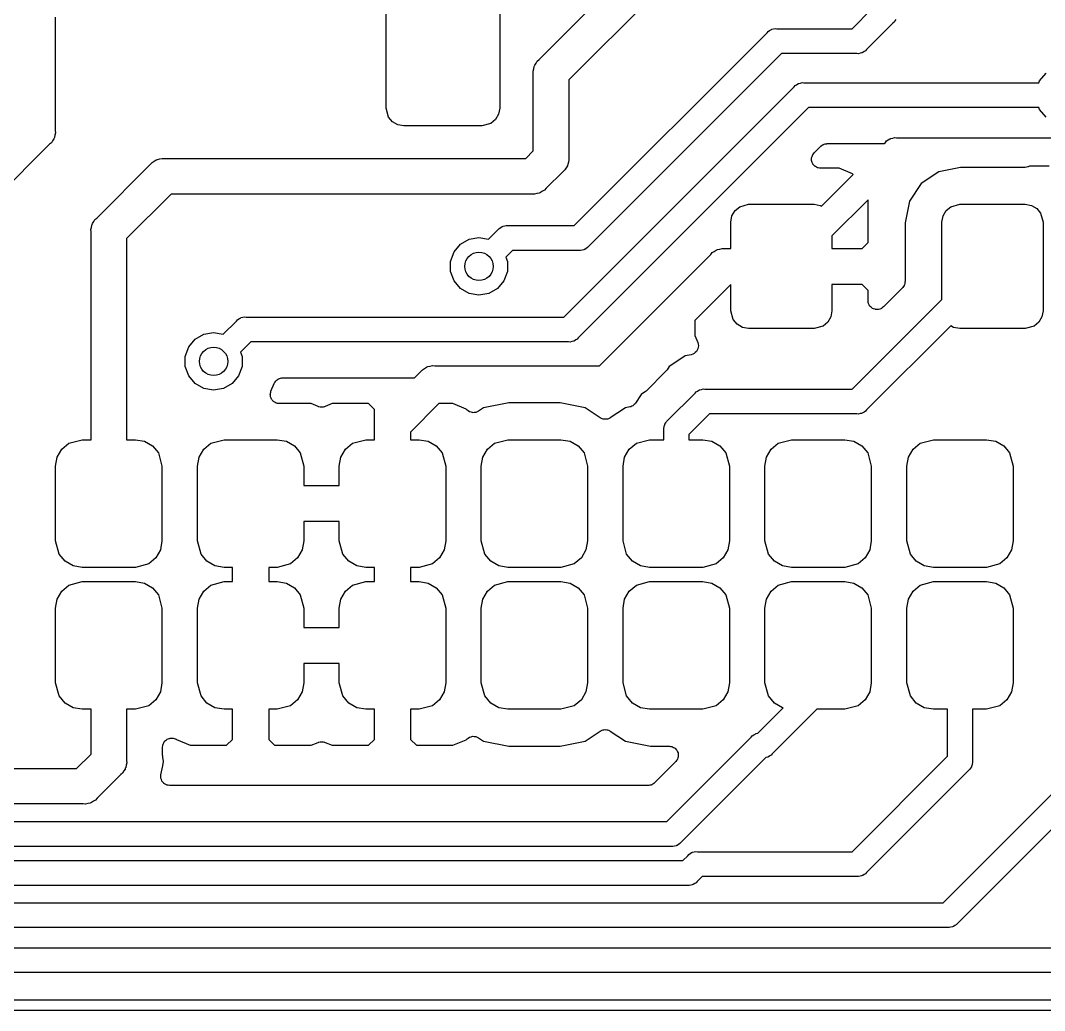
# Model space of a CAD drawing. Extents: x 51.7 to 143, y -96 to -37.9.
# Drawn here: x 79.01 to 93.44, y -95.96 to -82.01 of the extents above; entities that cross this region are included whole.
import ezdxf

# ---------------------------------------------------------------- set-up
doc = ezdxf.new("R2010")
doc.units = 0
doc.header["$MEASUREMENT"] = 0
doc.layers.add('BLACK', color=7, linetype='CONTINUOUS')

msp = doc.modelspace()

# ---------------------------------------------------------------- linework, layer by layer
at = {"layer": 'BLACK', "linetype": 'CONTINUOUS'}
for p, q in [((86.3179, -82.5555), (87.936, -80.9374)), ((85.763, -81.141), (85.763, -83.241)), ((88.2896, -81.291), (86.737, -82.8436)), ((84.163, -83.241), (84.163, -81.6385)), ((90.7325, -82.121), (91.011, -81.8425)), ((79.498, -81.9599), (79.498, -83.5551)), ((91.347, -81.9901), (91.3337, -82.0091)), ((89.5679, -82.1483), (89.5869, -82.135)), ((89.5869, -82.135), (89.5945, -82.1329)), ((89.5945, -82.1329), (89.6012, -82.129)), ((89.6012, -82.129), (89.6241, -82.125)), ((89.6241, -82.125), (89.6465, -82.119)), ((89.6465, -82.119), (89.6696, -82.121)), ((89.6696, -82.121), (90.7325, -82.121)), ((91.3043, -82.0441), (90.9342, -82.4143)), ((91.3221, -82.0292), (91.3043, -82.0441)), ((91.3337, -82.0091), (91.3221, -82.0292)), ((86.8145, -84.896), (89.5329, -82.1777)), ((89.5329, -82.1777), (89.5478, -82.1599)), ((89.5478, -82.1599), (89.5679, -82.1483)), ((90.9192, -82.4321), (90.8991, -82.4437)), ((90.9342, -82.4143), (90.9192, -82.4321)), ((86.276, -82.6055), (86.2925, -82.5768)), ((86.2925, -82.5768), (86.3179, -82.5555)), ((89.7345, -82.471), (87.0161, -85.1893)), ((90.7974, -82.471), (89.7345, -82.471)), ((90.8205, -82.473), (90.7974, -82.471)), ((90.8429, -82.467), (90.8205, -82.473)), ((90.8658, -82.463), (90.8429, -82.467)), ((90.8725, -82.4591), (90.8658, -82.463)), ((90.8801, -82.457), (90.8725, -82.4591)), ((90.8991, -82.4437), (90.8801, -82.457)), ((86.2341, -82.7179), (86.2427, -82.6858)), ((86.237, -82.7509), (86.2341, -82.7179)), ((86.2427, -82.6858), (86.2485, -82.6532)), ((86.2485, -82.6532), (86.254, -82.6435)), ((86.254, -82.6435), (86.2569, -82.6327)), ((86.2569, -82.6327), (86.276, -82.6055)), ((86.237, -83.8434), (86.237, -82.7509)), ((86.737, -82.8436), (86.737, -83.9361)), ((93.364, -82.883), (93.3742, -82.8549)), ((93.3742, -82.8549), (93.4649, -82.7469)), ((86.6685, -86.185), (89.9139, -82.9397)), ((89.9139, -82.9397), (89.9288, -82.9219)), ((89.9288, -82.9219), (89.9489, -82.9103)), ((89.9489, -82.9103), (89.9679, -82.897)), ((89.9679, -82.897), (89.9755, -82.8949)), ((89.9755, -82.8949), (89.9822, -82.891)), ((89.9822, -82.891), (90.0051, -82.887)), ((90.0051, -82.887), (90.0275, -82.881)), ((90.0275, -82.881), (90.0506, -82.883)), ((90.0506, -82.883), (93.364, -82.883)), ((84.1965, -83.366), (84.163, -83.241)), ((85.763, -83.241), (85.7479, -83.3265)), ((90.1155, -83.233), (86.8701, -86.4783)), ((93.364, -83.233), (90.1155, -83.233)), ((93.3742, -83.2611), (93.364, -83.233)), ((93.4649, -83.3691), (93.3742, -83.2611)), ((84.2523, -83.4325), (84.1965, -83.366)), ((84.3275, -83.4759), (84.2523, -83.4325)), ((85.7045, -83.4017), (85.638, -83.4575)), ((85.7479, -83.3265), (85.7045, -83.4017)), ((79.5009, -83.5881), (79.4923, -83.6202)), ((79.498, -83.5551), (79.5009, -83.5881)), ((84.413, -83.491), (84.3275, -83.4759)), ((85.513, -83.491), (84.413, -83.491)), ((85.638, -83.4575), (85.513, -83.491)), ((79.4425, -83.7292), (79.4171, -83.7505)), ((79.459, -83.7005), (79.4425, -83.7292)), ((79.4781, -83.6733), (79.459, -83.7005)), ((79.481, -83.6625), (79.4781, -83.6733)), ((79.4865, -83.6528), (79.481, -83.6625)), ((79.4923, -83.6202), (79.4865, -83.6528)), ((91.1822, -83.741), (91.2004, -83.7228)), ((91.2004, -83.7228), (91.2175, -83.7024)), ((91.2175, -83.7024), (91.2404, -83.6892)), ((91.2404, -83.6892), (91.2622, -83.6739)), ((91.2622, -83.6739), (91.2708, -83.6716)), ((91.2708, -83.6716), (91.2785, -83.6672)), ((91.2785, -83.6672), (91.3047, -83.6626)), ((91.3047, -83.6626), (91.3303, -83.6557)), ((91.3303, -83.6557), (91.3567, -83.658)), ((91.3567, -83.658), (94.4101, -83.658)), ((79.4171, -83.7505), (78.502, -84.6656)), ((86.1294, -83.951), (86.237, -83.8434)), ((90.1862, -83.8848), (90.1957, -83.8712)), ((90.1957, -83.8712), (90.2887, -83.7782)), ((90.2887, -83.7782), (90.2933, -83.775)), ((90.2933, -83.775), (90.2969, -83.7707)), ((90.2969, -83.7707), (90.3112, -83.7624)), ((90.3112, -83.7624), (90.3248, -83.7529)), ((90.3248, -83.7529), (90.3302, -83.7515)), ((90.3302, -83.7515), (90.3351, -83.7487)), ((90.3351, -83.7487), (90.3514, -83.7458)), ((90.3514, -83.7458), (90.3674, -83.7415)), ((90.3674, -83.7415), (90.373, -83.742)), ((90.373, -83.742), (90.3785, -83.741)), ((90.3785, -83.741), (91.1822, -83.741)), ((80.8415, -84.0319), (80.8628, -84.0065)), ((80.8628, -84.0065), (80.8915, -83.99)), ((80.8915, -83.99), (80.9187, -83.9709)), ((80.9187, -83.9709), (80.9295, -83.968)), ((80.9295, -83.968), (80.9392, -83.9625)), ((80.9392, -83.9625), (80.9718, -83.9567)), ((80.9718, -83.9567), (81.0039, -83.9481)), ((81.0039, -83.9481), (81.0369, -83.951)), ((81.0369, -83.951), (86.1294, -83.951)), ((86.7313, -84.0012), (86.7255, -84.0338)), ((86.7399, -83.9691), (86.7313, -84.0012)), ((86.737, -83.9361), (86.7399, -83.9691)), ((90.159, -83.9499), (90.1604, -83.9445)), ((90.1604, -83.9665), (90.159, -83.9499)), ((90.1604, -83.9389), (90.1661, -83.9234)), ((90.1604, -83.9445), (90.1604, -83.9389)), ((90.1604, -83.9831), (90.1604, -83.9665)), ((90.1624, -83.9883), (90.1604, -83.9831)), ((90.1628, -83.9939), (90.1624, -83.9883)), ((90.1699, -84.0089), (90.1628, -83.9939)), ((90.1661, -83.9234), (90.1704, -83.9073)), ((90.1755, -84.0245), (90.1699, -84.0089)), ((90.1704, -83.9073), (90.1736, -83.9028)), ((90.1736, -83.9028), (90.1755, -83.8975)), ((90.1755, -83.8975), (90.1862, -83.8848)), ((80.0829, -84.7905), (80.8415, -84.0319)), ((86.6561, -84.1315), (86.4175, -84.3701)), ((86.6815, -84.1102), (86.6561, -84.1315)), ((86.698, -84.0815), (86.6815, -84.1102)), ((86.7171, -84.0543), (86.698, -84.0815)), ((86.72, -84.0435), (86.7171, -84.0543)), ((86.7255, -84.0338), (86.72, -84.0435)), ((90.1791, -84.0288), (90.1755, -84.0245)), ((90.1815, -84.0338), (90.1791, -84.0288)), ((90.1932, -84.0456), (90.1815, -84.0338)), ((90.2039, -84.0583), (90.1932, -84.0456)), ((90.2087, -84.0611), (90.2039, -84.0583)), ((90.2127, -84.065), (90.2087, -84.0611)), ((90.2277, -84.072), (90.2127, -84.065)), ((90.2421, -84.0803), (90.2277, -84.072)), ((90.2476, -84.0813), (90.2421, -84.0803)), ((90.2526, -84.0837), (90.2476, -84.0813)), ((90.2692, -84.0851), (90.2526, -84.0837)), ((90.2855, -84.088), (90.2692, -84.0851)), ((90.5485, -84.088), (90.2855, -84.088)), ((90.7353, -84.1653), (90.5485, -84.088)), ((90.7465, -84.1766), (90.7353, -84.1653)), ((91.9536, -84.1365), (91.7045, -84.303)), ((92.26, -84.0756), (91.9536, -84.1365)), ((93.1714, -84.0756), (92.26, -84.0756)), ((93.1904, -84.0722), (93.1714, -84.0756)), ((93.2096, -84.0697), (93.1904, -84.0722)), ((93.2121, -84.0684), (93.2096, -84.0697)), ((93.2149, -84.0679), (93.2121, -84.0684)), ((93.2316, -84.0582), (93.2149, -84.0679)), ((93.232, -84.058), (93.2316, -84.0582)), ((93.5095, -84.058), (93.232, -84.058)), ((90.3014, -84.6217), (90.7465, -84.1766)), ((91.7045, -84.303), (91.538, -84.5521)), ((81.1296, -84.451), (80.502, -85.0786)), ((86.2221, -84.451), (81.1296, -84.451)), ((86.2551, -84.4539), (86.2221, -84.451)), ((86.2872, -84.4453), (86.2551, -84.4539)), ((86.3198, -84.4395), (86.2872, -84.4453)), ((86.3295, -84.434), (86.3198, -84.4395)), ((86.3403, -84.4311), (86.3295, -84.434)), ((86.3674, -84.412), (86.3403, -84.4311)), ((86.3962, -84.3955), (86.3674, -84.412)), ((86.4175, -84.3701), (86.3962, -84.3955)), ((89.1475, -84.6295), (89.2725, -84.596)), ((89.2725, -84.596), (90.1975, -84.596)), ((90.1975, -84.596), (90.283, -84.6111)), ((90.9555, -84.5333), (90.4475, -85.0413)), ((90.9555, -85.1326), (90.9555, -84.5333)), ((91.538, -84.5521), (91.4771, -84.8585)), ((92.1225, -84.6295), (92.2475, -84.596)), ((92.2475, -84.596), (93.1725, -84.596)), ((93.1725, -84.596), (93.258, -84.6111)), ((89.0376, -84.7605), (89.081, -84.6853)), ((89.081, -84.6853), (89.1475, -84.6295)), ((90.283, -84.6111), (90.3014, -84.6217)), ((92.0126, -84.7605), (92.056, -84.6853)), ((92.056, -84.6853), (92.1225, -84.6295)), ((93.258, -84.6111), (93.3332, -84.6545)), ((93.3332, -84.6545), (93.389, -84.721)), ((93.389, -84.721), (93.4225, -84.846)), ((80.0135, -84.8882), (80.019, -84.8785)), ((80.019, -84.8785), (80.0219, -84.8677)), ((80.0219, -84.8677), (80.041, -84.8405)), ((80.041, -84.8405), (80.0575, -84.8118)), ((80.0575, -84.8118), (80.0829, -84.7905)), ((89.0225, -84.846), (89.0376, -84.7605)), ((89.0225, -85.221), (89.0225, -84.846)), ((91.4771, -84.8585), (91.4771, -85.6854)), ((91.9975, -84.846), (92.0126, -84.7605)), ((91.9975, -85.936), (91.9975, -84.846)), ((93.4225, -84.846), (93.4225, -86.096)), ((79.9991, -84.9529), (80.0077, -84.9208)), ((80.002, -84.9859), (79.9991, -84.9529)), ((80.002, -85.8421), (80.002, -84.9859)), ((80.0077, -84.9208), (80.0135, -84.8882)), ((85.6059, -85.0886), (85.7419, -84.9527)), ((85.7419, -84.9527), (85.7568, -84.9349)), ((85.7568, -84.9349), (85.7769, -84.9233)), ((85.7769, -84.9233), (85.7959, -84.91)), ((85.7959, -84.91), (85.8034, -84.9079)), ((85.8034, -84.9079), (85.8102, -84.904)), ((85.8102, -84.904), (85.8331, -84.9)), ((85.8331, -84.9), (85.8555, -84.894)), ((85.8555, -84.894), (85.8786, -84.896)), ((85.8786, -84.896), (86.8145, -84.896)), ((80.502, -85.0786), (80.502, -87.914)), ((85.1192, -85.2679), (85.2099, -85.1599)), ((85.2099, -85.1599), (85.3321, -85.0893)), ((85.3321, -85.0893), (85.471, -85.0648)), ((85.471, -85.0648), (85.6059, -85.0886)), ((90.4475, -85.0413), (90.4475, -85.217)), ((90.8711, -85.217), (90.9555, -85.1326)), ((85.071, -85.4005), (85.1192, -85.2679)), ((85.9435, -85.246), (85.8491, -85.3404)), ((86.8794, -85.246), (85.9435, -85.246)), ((86.9025, -85.248), (86.8794, -85.246)), ((86.9249, -85.242), (86.9025, -85.248)), ((86.9478, -85.238), (86.9249, -85.242)), ((86.9545, -85.2341), (86.9478, -85.238)), ((86.9621, -85.2321), (86.9545, -85.2341)), ((86.9811, -85.2187), (86.9621, -85.2321)), ((87.0012, -85.2071), (86.9811, -85.2187)), ((87.0161, -85.1893), (87.0012, -85.2071)), ((87.1679, -86.872), (88.738, -85.3019)), ((88.738, -85.3019), (88.7593, -85.2765)), ((88.7593, -85.2765), (88.788, -85.26)), ((88.788, -85.26), (88.8152, -85.2409)), ((88.8152, -85.2409), (88.826, -85.238)), ((88.826, -85.238), (88.8357, -85.2325)), ((88.8357, -85.2325), (88.8683, -85.2267)), ((88.8683, -85.2267), (88.9004, -85.2181)), ((88.9004, -85.2181), (88.9334, -85.221)), ((88.9334, -85.221), (89.0225, -85.221)), ((90.4475, -85.217), (90.8711, -85.217)), ((85.071, -85.5415), (85.071, -85.4005)), ((85.8491, -85.3404), (85.871, -85.4005)), ((85.871, -85.4005), (85.871, -85.5415)), ((85.1192, -85.6741), (85.071, -85.5415)), ((85.871, -85.5415), (85.8228, -85.6741)), ((85.2099, -85.7821), (85.1192, -85.6741)), ((85.8228, -85.6741), (85.7321, -85.7821)), ((89.0225, -85.7246), (88.5145, -86.2326)), ((89.0225, -86.096), (89.0225, -85.7246)), ((90.8711, -85.725), (90.4475, -85.725)), ((90.4475, -85.725), (90.4475, -86.096)), ((90.9555, -85.8094), (90.8711, -85.725)), ((91.4556, -85.7527), (91.4473, -85.7671)), ((91.4652, -85.7391), (91.4556, -85.7527)), ((91.4666, -85.7337), (91.4652, -85.7391)), ((91.4694, -85.7289), (91.4666, -85.7337)), ((91.4723, -85.7125), (91.4694, -85.7289)), ((91.4766, -85.6965), (91.4723, -85.7125)), ((91.4771, -85.6854), (91.4761, -85.6909)), ((91.4761, -85.6909), (91.4766, -85.6965)), ((80.002, -87.914), (80.002, -85.8421)), ((80.002, -85.8421), (80.002, -85.8421)), ((85.3321, -85.8527), (85.2099, -85.7821)), ((85.471, -85.8772), (85.3321, -85.8527)), ((85.6099, -85.8527), (85.471, -85.8772)), ((85.7321, -85.7821), (85.6099, -85.8527)), ((90.9555, -85.953), (90.9555, -85.8094)), ((91.4399, -85.7752), (91.1723, -86.0428)), ((91.4431, -85.7707), (91.4399, -85.7752)), ((91.4473, -85.7671), (91.4431, -85.7707)), ((90.7325, -87.201), (91.9975, -85.936)), ((90.9584, -85.9693), (90.9555, -85.953)), ((90.9598, -85.9859), (90.9584, -85.9693)), ((90.9622, -85.9909), (90.9598, -85.9859)), ((90.9632, -85.9964), (90.9622, -85.9909)), ((90.9715, -86.0108), (90.9632, -85.9964)), ((90.9785, -86.0258), (90.9715, -86.0108)), ((90.9824, -86.0298), (90.9785, -86.0258)), ((90.9852, -86.0346), (90.9824, -86.0298)), ((90.9979, -86.0453), (90.9852, -86.0346)), ((82.1421, -86.189), (82.1645, -86.183)), ((82.1645, -86.183), (82.1876, -86.185)), ((82.1876, -86.185), (86.6685, -86.185)), ((89.056, -86.221), (89.0225, -86.096)), ((90.4324, -86.1815), (90.389, -86.2567)), ((90.4475, -86.096), (90.4324, -86.1815)), ((91.0097, -86.057), (90.9979, -86.0453)), ((91.0147, -86.0594), (91.0097, -86.057)), ((91.019, -86.063), (91.0147, -86.0594)), ((91.0346, -86.0686), (91.019, -86.063)), ((91.0496, -86.0757), (91.0346, -86.0686)), ((91.0552, -86.0761), (91.0496, -86.0757)), ((91.0604, -86.0781), (91.0552, -86.0761)), ((91.077, -86.0781), (91.0604, -86.0781)), ((91.0936, -86.0795), (91.077, -86.0781)), ((91.099, -86.0781), (91.0936, -86.0795)), ((91.1046, -86.0781), (91.099, -86.0781)), ((91.1201, -86.0724), (91.1046, -86.0781)), ((91.1362, -86.0681), (91.1201, -86.0724)), ((91.1407, -86.0649), (91.1362, -86.0681)), ((91.146, -86.063), (91.1407, -86.0649)), ((91.1587, -86.0523), (91.146, -86.063)), ((91.1723, -86.0428), (91.1587, -86.0523)), ((93.4074, -86.1815), (93.364, -86.2567)), ((93.4225, -86.096), (93.4074, -86.1815)), ((81.8649, -86.4276), (82.0509, -86.2417)), ((82.0509, -86.2417), (82.0658, -86.2239)), ((82.0658, -86.2239), (82.0859, -86.2123)), ((82.0859, -86.2123), (82.1049, -86.1989)), ((82.1049, -86.1989), (82.1125, -86.1969)), ((82.1125, -86.1969), (82.1192, -86.193)), ((82.1192, -86.193), (82.1421, -86.189)), ((88.5145, -86.2326), (88.5145, -86.447)), ((89.1118, -86.2875), (89.056, -86.221)), ((89.187, -86.3309), (89.1118, -86.2875)), ((89.2725, -86.346), (89.187, -86.3309)), ((90.3225, -86.3125), (90.1975, -86.346)), ((90.389, -86.2567), (90.3225, -86.3125)), ((92.1211, -86.3073), (90.9342, -87.4943)), ((92.162, -86.3309), (92.1211, -86.3073)), ((92.2475, -86.346), (92.162, -86.3309)), ((93.2975, -86.3125), (93.1725, -86.346)), ((93.364, -86.2567), (93.2975, -86.3125)), ((81.4689, -86.4989), (81.5911, -86.4283)), ((81.5911, -86.4283), (81.73, -86.4038)), ((81.73, -86.4038), (81.8649, -86.4276)), ((88.5145, -86.447), (88.5543, -86.5431)), ((90.1975, -86.346), (89.2725, -86.346)), ((93.1725, -86.346), (92.2475, -86.346)), ((81.33, -86.7395), (81.3782, -86.6069)), ((81.3782, -86.6069), (81.4689, -86.4989)), ((82.2525, -86.535), (82.1081, -86.6794)), ((86.7334, -86.535), (82.2525, -86.535)), ((86.7565, -86.537), (86.7334, -86.535)), ((86.7789, -86.531), (86.7565, -86.537)), ((86.8018, -86.527), (86.7789, -86.531)), ((86.8085, -86.5231), (86.8018, -86.527)), ((86.8161, -86.521), (86.8085, -86.5231)), ((86.8351, -86.5077), (86.8161, -86.521)), ((86.8552, -86.4961), (86.8351, -86.5077)), ((86.8701, -86.4783), (86.8552, -86.4961)), ((88.5543, -86.5431), (88.5546, -86.5445)), ((88.5546, -86.5445), (88.5553, -86.5457)), ((88.5553, -86.5457), (88.5594, -86.566)), ((88.5608, -86.6094), (88.5581, -86.6299)), ((88.5594, -86.566), (88.5638, -86.5862)), ((88.5639, -86.5889), (88.5608, -86.6094)), ((88.5638, -86.5862), (88.5637, -86.5876)), ((88.5637, -86.5876), (88.5639, -86.5889)), ((81.33, -86.8805), (81.33, -86.7395)), ((82.1081, -86.6794), (82.13, -86.7395)), ((82.13, -86.7395), (82.13, -86.8805)), ((88.3795, -86.7326), (88.3317, -86.7646)), ((88.4617, -86.7163), (88.3795, -86.7326)), ((88.463, -86.7158), (88.4617, -86.7163)), ((88.4644, -86.7157), (88.463, -86.7158)), ((88.4836, -86.7078), (88.4644, -86.7157)), ((88.5028, -86.7003), (88.4836, -86.7078)), ((88.5039, -86.6994), (88.5028, -86.7003)), ((88.5052, -86.6988), (88.5039, -86.6994)), ((88.5205, -86.6848), (88.5052, -86.6988)), ((88.536, -86.6712), (88.5205, -86.6848)), ((88.5367, -86.67), (88.536, -86.6712)), ((88.5377, -86.669), (88.5367, -86.67)), ((88.5473, -86.6507), (88.5377, -86.669)), ((88.5572, -86.6325), (88.5473, -86.6507)), ((88.5574, -86.6312), (88.5572, -86.6325)), ((88.5581, -86.6299), (88.5574, -86.6312)), ((81.3782, -87.0131), (81.33, -86.8805)), ((82.13, -86.8805), (82.0818, -87.0131)), ((84.7015, -86.911), (84.7287, -86.8919)), ((84.7287, -86.8919), (84.7395, -86.889)), ((84.7395, -86.889), (84.7492, -86.8835)), ((84.7492, -86.8835), (84.7818, -86.8777)), ((84.7818, -86.8777), (84.8139, -86.8691)), ((84.8139, -86.8691), (84.8469, -86.872)), ((84.8469, -86.872), (87.1679, -86.872)), ((88.1536, -86.8836), (88.1224, -86.9302)), ((88.3317, -86.7646), (88.1536, -86.8836)), ((88.3317, -86.7646), (88.3317, -86.7646)), ((81.4689, -87.1211), (81.3782, -87.0131)), ((82.0818, -87.0131), (81.9911, -87.1211)), ((82.6505, -87.0548), (82.6577, -87.0507)), ((82.6577, -87.0507), (82.6714, -87.0483)), ((82.6714, -87.0483), (82.6846, -87.0441)), ((82.6846, -87.0441), (82.6929, -87.0445)), ((82.6929, -87.0445), (82.7012, -87.043)), ((82.7012, -87.043), (84.5614, -87.043)), ((84.5614, -87.043), (84.6515, -86.9529)), ((84.6515, -86.9529), (84.6728, -86.9275)), ((84.6728, -86.9275), (84.7015, -86.911)), ((88.1066, -86.9495), (87.8255, -87.2306)), ((88.1138, -86.9392), (88.1066, -86.9495)), ((88.1224, -86.9302), (88.1138, -86.9392)), ((81.5911, -87.1917), (81.4689, -87.1211)), ((81.73, -87.2162), (81.5911, -87.1917)), ((81.8689, -87.1917), (81.73, -87.2162)), ((81.9911, -87.1211), (81.8689, -87.1917)), ((82.5387, -87.2304), (82.5838, -87.1214)), ((82.5838, -87.1214), (82.5883, -87.1144)), ((82.5883, -87.1144), (82.5912, -87.1065)), ((82.5912, -87.1065), (82.6001, -87.0959)), ((82.6001, -87.0959), (82.6075, -87.0842)), ((82.6075, -87.0842), (82.6142, -87.0791)), ((82.6142, -87.0791), (82.6195, -87.0727)), ((82.6195, -87.0727), (82.6315, -87.0658)), ((82.6315, -87.0658), (82.6425, -87.0573)), ((82.6425, -87.0573), (82.6505, -87.0548)), ((82.5291, -87.2735), (82.5309, -87.2653)), ((82.5309, -87.2872), (82.5291, -87.2735)), ((82.5309, -87.2569), (82.5357, -87.2439)), ((82.5309, -87.2653), (82.5309, -87.2569)), ((82.5309, -87.3011), (82.5309, -87.2872)), ((82.5338, -87.3089), (82.5309, -87.3011)), ((82.5349, -87.3172), (82.5338, -87.3089)), ((82.5413, -87.3295), (82.5349, -87.3172)), ((82.5357, -87.2439), (82.5387, -87.2304)), ((82.546, -87.3425), (82.5413, -87.3295)), ((87.7596, -87.2776), (87.6795, -87.3974)), ((87.8062, -87.2464), (87.7596, -87.2776)), ((87.8152, -87.2378), (87.8062, -87.2464)), ((87.8255, -87.2306), (87.8152, -87.2378)), ((88.1337, -87.6409), (88.5169, -87.2577)), ((88.5169, -87.2577), (88.5318, -87.2399)), ((88.5318, -87.2399), (88.5519, -87.2283)), ((88.5519, -87.2283), (88.5709, -87.215)), ((88.5709, -87.215), (88.5785, -87.2129)), ((88.5785, -87.2129), (88.5852, -87.209)), ((88.5852, -87.209), (88.6081, -87.205)), ((88.6081, -87.205), (88.6305, -87.199)), ((88.6305, -87.199), (88.6536, -87.201)), ((88.6536, -87.201), (90.7325, -87.201)), ((82.5514, -87.3489), (82.546, -87.3425)), ((82.5553, -87.3563), (82.5514, -87.3489)), ((82.5655, -87.3657), (82.5553, -87.3563)), ((82.5744, -87.3763), (82.5655, -87.3657)), ((82.5816, -87.3805), (82.5744, -87.3763)), ((82.5878, -87.3861), (82.5816, -87.3805)), ((82.6006, -87.3914), (82.5878, -87.3861)), ((82.6126, -87.3983), (82.6006, -87.3914)), ((82.6208, -87.3998), (82.6126, -87.3983)), ((82.6285, -87.403), (82.6208, -87.3998)), ((82.6424, -87.4036), (82.6285, -87.403)), ((82.656, -87.406), (82.6424, -87.4036)), ((83.103, -87.406), (82.656, -87.406)), ((83.2034, -87.4476), (83.103, -87.406)), ((83.2089, -87.4488), (83.2034, -87.4476)), ((83.2138, -87.4514), (83.2089, -87.4488)), ((83.2303, -87.4535), (83.2138, -87.4514)), ((83.2465, -87.4571), (83.2303, -87.4535)), ((83.252, -87.4564), (83.2465, -87.4571)), ((83.2575, -87.4571), (83.252, -87.4564)), ((83.2737, -87.4535), (83.2575, -87.4571)), ((83.2902, -87.4514), (83.2737, -87.4535)), ((83.2951, -87.4488), (83.2902, -87.4514)), ((83.3006, -87.4476), (83.2951, -87.4488)), ((83.401, -87.406), (83.3006, -87.4476)), ((83.9136, -87.406), (83.401, -87.406)), ((83.998, -87.4904), (83.9136, -87.406)), ((84.9056, -87.406), (84.506, -87.8056)), ((85.103, -87.406), (84.9056, -87.406)), ((85.2898, -87.4833), (85.103, -87.406)), ((85.3028, -87.4964), (85.2898, -87.4833)), ((85.5353, -87.464), (85.4632, -87.5122)), ((85.8895, -87.3936), (85.5353, -87.464)), ((86.6145, -87.3936), (85.8895, -87.3936)), ((86.9687, -87.464), (86.6145, -87.3936)), ((87.1814, -87.6062), (86.9687, -87.464)), ((87.5353, -87.464), (87.3226, -87.6062)), ((87.5987, -87.4514), (87.5353, -87.464)), ((87.6039, -87.4494), (87.5987, -87.4514)), ((87.6095, -87.4488), (87.6039, -87.4494)), ((87.6244, -87.4414), (87.6095, -87.4488)), ((87.6398, -87.4354), (87.6244, -87.4414)), ((87.644, -87.4317), (87.6398, -87.4354)), ((87.649, -87.4293), (87.644, -87.4317)), ((87.6605, -87.4173), (87.649, -87.4293)), ((87.673, -87.4063), (87.6605, -87.4173)), ((87.6757, -87.4014), (87.673, -87.4063)), ((87.6795, -87.3974), (87.6757, -87.4014)), ((83.998, -87.914), (83.998, -87.4904)), ((85.3198, -87.5083), (85.3028, -87.4964)), ((85.3365, -87.5205), (85.3198, -87.5083)), ((85.3378, -87.5209), (85.3365, -87.5205)), ((85.339, -87.5217), (85.3378, -87.5209)), ((85.3589, -87.5271), (85.339, -87.5217)), ((85.3788, -87.5328), (85.3589, -87.5271)), ((85.3802, -87.5328), (85.3788, -87.5328)), ((85.3816, -87.5331), (85.3802, -87.5328)), ((85.4022, -87.5313), (85.3816, -87.5331)), ((85.4228, -87.53), (85.4022, -87.5313)), ((85.4241, -87.5294), (85.4228, -87.53)), ((85.4255, -87.5293), (85.4241, -87.5294)), ((85.4442, -87.5205), (85.4255, -87.5293)), ((85.4632, -87.5122), (85.4442, -87.5205)), ((87.1891, -87.6095), (87.1814, -87.6062)), ((87.1958, -87.6145), (87.1891, -87.6095)), ((87.2091, -87.6183), (87.1958, -87.6145)), ((87.2218, -87.6239), (87.2091, -87.6183)), ((87.2302, -87.6245), (87.2218, -87.6239)), ((87.2382, -87.6268), (87.2302, -87.6245)), ((87.252, -87.6259), (87.2382, -87.6268)), ((87.2658, -87.6268), (87.252, -87.6259)), ((87.2738, -87.6245), (87.2658, -87.6268)), ((87.2822, -87.6239), (87.2738, -87.6245)), ((87.2949, -87.6183), (87.2822, -87.6239)), ((87.3082, -87.6145), (87.2949, -87.6183)), ((87.3149, -87.6095), (87.3082, -87.6145)), ((87.3226, -87.6062), (87.3149, -87.6095)), ((88.7185, -87.551), (88.427, -87.8425)), ((90.7974, -87.551), (88.7185, -87.551)), ((90.8205, -87.553), (90.7974, -87.551)), ((90.8429, -87.547), (90.8205, -87.553)), ((90.8658, -87.543), (90.8429, -87.547)), ((90.8725, -87.5391), (90.8658, -87.543)), ((90.8801, -87.537), (90.8725, -87.5391)), ((90.8991, -87.5237), (90.8801, -87.537)), ((90.9192, -87.5121), (90.8991, -87.5237)), ((90.9342, -87.4943), (90.9192, -87.5121)), ((88.075, -87.7545), (88.081, -87.7321)), ((88.077, -87.7776), (88.075, -87.7545)), ((88.081, -87.7321), (88.085, -87.7092)), ((88.085, -87.7092), (88.0889, -87.7025)), ((88.0889, -87.7025), (88.091, -87.6949)), ((88.091, -87.6949), (88.1043, -87.6759)), ((88.1043, -87.6759), (88.1159, -87.6558)), ((88.1159, -87.6558), (88.1337, -87.6409)), ((79.6895, -87.9642), (79.877, -87.914)), ((79.877, -87.914), (80.002, -87.914)), ((80.502, -87.914), (80.627, -87.914)), ((80.627, -87.914), (80.7553, -87.9366)), ((81.6895, -87.9642), (81.877, -87.914)), ((81.877, -87.914), (82.627, -87.914)), ((82.627, -87.914), (82.7553, -87.9366)), ((83.6895, -87.9642), (83.877, -87.914)), ((83.877, -87.914), (83.998, -87.914)), ((84.506, -87.8056), (84.506, -87.914)), ((84.506, -87.914), (84.627, -87.914)), ((84.627, -87.914), (84.7553, -87.9366)), ((85.6895, -87.9642), (85.877, -87.914)), ((85.877, -87.914), (86.627, -87.914)), ((86.627, -87.914), (86.7553, -87.9366)), ((87.6895, -87.9642), (87.877, -87.914)), ((87.877, -87.914), (88.077, -87.914)), ((88.077, -87.914), (88.077, -87.7776)), ((88.427, -87.8425), (88.427, -87.914)), ((88.427, -87.914), (88.627, -87.914)), ((88.627, -87.914), (88.7553, -87.9366)), ((89.6895, -87.9642), (89.877, -87.914)), ((89.877, -87.914), (90.627, -87.914)), ((90.627, -87.914), (90.7553, -87.9366)), ((91.6895, -87.9642), (91.877, -87.914)), ((91.877, -87.914), (92.627, -87.914)), ((92.627, -87.914), (92.7553, -87.9366)), ((79.5246, -88.1607), (79.5897, -88.048)), ((79.5897, -88.048), (79.6895, -87.9642)), ((80.7553, -87.9366), (80.868, -88.0017)), ((80.868, -88.0017), (80.9518, -88.1015)), ((81.5246, -88.1607), (81.5897, -88.048)), ((81.5897, -88.048), (81.6895, -87.9642)), ((82.7553, -87.9366), (82.868, -88.0017)), ((82.868, -88.0017), (82.9518, -88.1015)), ((83.5246, -88.1607), (83.5897, -88.048)), ((83.5897, -88.048), (83.6895, -87.9642)), ((84.7553, -87.9366), (84.868, -88.0017)), ((84.868, -88.0017), (84.9518, -88.1015)), ((85.5246, -88.1607), (85.5897, -88.048)), ((85.5897, -88.048), (85.6895, -87.9642)), ((86.7553, -87.9366), (86.868, -88.0017)), ((86.868, -88.0017), (86.9518, -88.1015)), ((87.5246, -88.1607), (87.5897, -88.048)), ((87.5897, -88.048), (87.6895, -87.9642)), ((88.7553, -87.9366), (88.868, -88.0017)), ((88.868, -88.0017), (88.9518, -88.1015)), ((89.5246, -88.1607), (89.5897, -88.048)), ((89.5897, -88.048), (89.6895, -87.9642)), ((90.7553, -87.9366), (90.868, -88.0017)), ((90.868, -88.0017), (90.9518, -88.1015)), ((91.5246, -88.1607), (91.5897, -88.048)), ((91.5897, -88.048), (91.6895, -87.9642)), ((92.7553, -87.9366), (92.868, -88.0017)), ((92.868, -88.0017), (92.9518, -88.1015)), ((79.502, -88.289), (79.5246, -88.1607)), ((80.9518, -88.1015), (81.002, -88.289)), ((81.502, -88.289), (81.5246, -88.1607)), ((82.9518, -88.1015), (83.002, -88.289)), ((83.502, -88.289), (83.5246, -88.1607)), ((84.9518, -88.1015), (85.002, -88.289)), ((85.502, -88.289), (85.5246, -88.1607)), ((86.9518, -88.1015), (87.002, -88.289)), ((87.502, -88.289), (87.5246, -88.1607)), ((88.9518, -88.1015), (89.002, -88.289)), ((89.502, -88.289), (89.5246, -88.1607)), ((90.9518, -88.1015), (91.002, -88.289)), ((91.502, -88.289), (91.5246, -88.1607)), ((92.9518, -88.1015), (93.002, -88.289)), ((79.502, -89.339), (79.502, -88.289)), ((81.002, -88.289), (81.002, -89.339)), ((81.502, -89.339), (81.502, -88.289)), ((83.002, -88.289), (83.002, -88.56)), ((83.502, -88.56), (83.502, -88.289)), ((85.002, -88.289), (85.002, -89.339)), ((85.502, -89.339), (85.502, -88.289)), ((87.002, -88.289), (87.002, -89.339)), ((87.502, -89.339), (87.502, -88.289)), ((89.002, -88.289), (89.002, -89.339)), ((89.502, -89.339), (89.502, -88.289)), ((91.002, -88.289), (91.002, -89.339)), ((91.502, -89.339), (91.502, -88.289)), ((93.002, -88.289), (93.002, -89.339)), ((83.002, -88.56), (83.502, -88.56)), ((83.002, -89.068), (83.002, -89.339)), ((83.502, -89.068), (83.002, -89.068)), ((83.502, -89.339), (83.502, -89.068)), ((79.5522, -89.5265), (79.502, -89.339)), ((81.002, -89.339), (80.9794, -89.4673)), ((81.5522, -89.5265), (81.502, -89.339)), ((83.002, -89.339), (82.9794, -89.4673)), ((83.5522, -89.5265), (83.502, -89.339)), ((85.002, -89.339), (84.9794, -89.4673)), ((85.5522, -89.5265), (85.502, -89.339)), ((87.002, -89.339), (86.9794, -89.4673)), ((87.5522, -89.5265), (87.502, -89.339)), ((89.002, -89.339), (88.9794, -89.4673)), ((89.5522, -89.5265), (89.502, -89.339)), ((91.002, -89.339), (90.9794, -89.4673)), ((91.5522, -89.5265), (91.502, -89.339)), ((93.002, -89.339), (92.9794, -89.4673)), ((80.9794, -89.4673), (80.9143, -89.58)), ((82.9794, -89.4673), (82.9143, -89.58)), ((84.9794, -89.4673), (84.9143, -89.58)), ((86.9794, -89.4673), (86.9143, -89.58)), ((88.9794, -89.4673), (88.9143, -89.58)), ((90.9794, -89.4673), (90.9143, -89.58)), ((92.9794, -89.4673), (92.9143, -89.58)), ((79.636, -89.6263), (79.5522, -89.5265)), ((79.7487, -89.6914), (79.636, -89.6263)), ((80.9143, -89.58), (80.8145, -89.6638)), ((81.636, -89.6263), (81.5522, -89.5265)), ((81.7487, -89.6914), (81.636, -89.6263)), ((82.9143, -89.58), (82.8145, -89.6638)), ((83.636, -89.6263), (83.5522, -89.5265)), ((83.7487, -89.6914), (83.636, -89.6263)), ((84.9143, -89.58), (84.8145, -89.6638)), ((85.636, -89.6263), (85.5522, -89.5265)), ((85.7487, -89.6914), (85.636, -89.6263)), ((86.9143, -89.58), (86.8145, -89.6638)), ((87.636, -89.6263), (87.5522, -89.5265)), ((87.7487, -89.6914), (87.636, -89.6263)), ((88.9143, -89.58), (88.8145, -89.6638)), ((89.636, -89.6263), (89.5522, -89.5265)), ((89.7487, -89.6914), (89.636, -89.6263)), ((90.9143, -89.58), (90.8145, -89.6638)), ((91.636, -89.6263), (91.5522, -89.5265)), ((91.7487, -89.6914), (91.636, -89.6263)), ((92.9143, -89.58), (92.8145, -89.6638)), ((79.877, -89.714), (79.7487, -89.6914)), ((80.627, -89.714), (79.877, -89.714)), ((80.8145, -89.6638), (80.627, -89.714)), ((81.877, -89.714), (81.7487, -89.6914)), ((81.998, -89.714), (81.877, -89.714)), ((81.998, -89.914), (81.998, -89.714)), ((82.627, -89.714), (82.506, -89.714)), ((82.506, -89.714), (82.506, -89.914)), ((82.8145, -89.6638), (82.627, -89.714)), ((83.877, -89.714), (83.7487, -89.6914)), ((83.998, -89.714), (83.877, -89.714)), ((83.998, -89.914), (83.998, -89.714)), ((84.627, -89.714), (84.506, -89.714)), ((84.506, -89.714), (84.506, -89.914)), ((84.8145, -89.6638), (84.627, -89.714)), ((85.877, -89.714), (85.7487, -89.6914)), ((86.627, -89.714), (85.877, -89.714)), ((86.8145, -89.6638), (86.627, -89.714)), ((87.877, -89.714), (87.7487, -89.6914)), ((88.627, -89.714), (87.877, -89.714)), ((88.8145, -89.6638), (88.627, -89.714)), ((89.877, -89.714), (89.7487, -89.6914)), ((90.627, -89.714), (89.877, -89.714)), ((90.8145, -89.6638), (90.627, -89.714)), ((91.877, -89.714), (91.7487, -89.6914)), ((92.627, -89.714), (91.877, -89.714)), ((92.8145, -89.6638), (92.627, -89.714)), ((79.6895, -89.9642), (79.877, -89.914)), ((79.877, -89.914), (80.627, -89.914)), ((80.627, -89.914), (80.7553, -89.9366)), ((80.7553, -89.9366), (80.868, -90.0017)), ((81.6895, -89.9642), (81.877, -89.914)), ((81.877, -89.914), (81.998, -89.914)), ((82.506, -89.914), (82.627, -89.914)), ((82.627, -89.914), (82.7553, -89.9366)), ((82.7553, -89.9366), (82.868, -90.0017)), ((83.6895, -89.9642), (83.877, -89.914)), ((83.877, -89.914), (83.998, -89.914)), ((84.506, -89.914), (84.627, -89.914)), ((84.627, -89.914), (84.7553, -89.9366)), ((84.7553, -89.9366), (84.868, -90.0017)), ((85.6895, -89.9642), (85.877, -89.914)), ((85.877, -89.914), (86.627, -89.914)), ((86.627, -89.914), (86.7553, -89.9366)), ((86.7553, -89.9366), (86.868, -90.0017)), ((87.6895, -89.9642), (87.877, -89.914)), ((87.877, -89.914), (88.627, -89.914)), ((88.627, -89.914), (88.7553, -89.9366)), ((88.7553, -89.9366), (88.868, -90.0017)), ((89.6895, -89.9642), (89.877, -89.914)), ((89.877, -89.914), (90.627, -89.914)), ((90.627, -89.914), (90.7553, -89.9366)), ((90.7553, -89.9366), (90.868, -90.0017)), ((91.6895, -89.9642), (91.877, -89.914)), ((91.877, -89.914), (92.627, -89.914)), ((92.627, -89.914), (92.7553, -89.9366)), ((92.7553, -89.9366), (92.868, -90.0017)), ((79.5246, -90.1607), (79.5897, -90.048)), ((79.5897, -90.048), (79.6895, -89.9642)), ((80.868, -90.0017), (80.9518, -90.1015)), ((81.5246, -90.1607), (81.5897, -90.048)), ((81.5897, -90.048), (81.6895, -89.9642)), ((82.868, -90.0017), (82.9518, -90.1015)), ((83.5246, -90.1607), (83.5897, -90.048)), ((83.5897, -90.048), (83.6895, -89.9642)), ((84.868, -90.0017), (84.9518, -90.1015)), ((85.5246, -90.1607), (85.5897, -90.048)), ((85.5897, -90.048), (85.6895, -89.9642)), ((86.868, -90.0017), (86.9518, -90.1015)), ((87.5246, -90.1607), (87.5897, -90.048)), ((87.5897, -90.048), (87.6895, -89.9642)), ((88.868, -90.0017), (88.9518, -90.1015)), ((89.5246, -90.1607), (89.5897, -90.048)), ((89.5897, -90.048), (89.6895, -89.9642)), ((90.868, -90.0017), (90.9518, -90.1015)), ((91.5246, -90.1607), (91.5897, -90.048)), ((91.5897, -90.048), (91.6895, -89.9642)), ((92.868, -90.0017), (92.9518, -90.1015)), ((79.502, -90.289), (79.5246, -90.1607)), ((80.9518, -90.1015), (81.002, -90.289)), ((81.502, -90.289), (81.5246, -90.1607)), ((82.9518, -90.1015), (83.002, -90.289)), ((83.502, -90.289), (83.5246, -90.1607)), ((84.9518, -90.1015), (85.002, -90.289)), ((85.502, -90.289), (85.5246, -90.1607)), ((86.9518, -90.1015), (87.002, -90.289)), ((87.502, -90.289), (87.5246, -90.1607)), ((88.9518, -90.1015), (89.002, -90.289)), ((89.502, -90.289), (89.5246, -90.1607)), ((90.9518, -90.1015), (91.002, -90.289)), ((91.502, -90.289), (91.5246, -90.1607)), ((92.9518, -90.1015), (93.002, -90.289)), ((79.502, -91.339), (79.502, -90.289)), ((81.002, -90.289), (81.002, -91.339)), ((81.502, -91.339), (81.502, -90.289)), ((83.002, -90.289), (83.002, -90.56)), ((83.502, -90.56), (83.502, -90.289)), ((85.002, -90.289), (85.002, -91.339)), ((85.502, -91.339), (85.502, -90.289)), ((87.002, -90.289), (87.002, -91.339)), ((87.502, -91.339), (87.502, -90.289)), ((89.002, -90.289), (89.002, -91.339)), ((89.502, -91.339), (89.502, -90.289)), ((91.002, -90.289), (91.002, -91.339)), ((91.502, -91.339), (91.502, -90.289)), ((93.002, -90.289), (93.002, -91.339)), ((83.002, -90.56), (83.502, -90.56)), ((83.002, -91.068), (83.002, -91.339)), ((83.502, -91.068), (83.002, -91.068)), ((83.502, -91.339), (83.502, -91.068)), ((79.5522, -91.5265), (79.502, -91.339)), ((81.002, -91.339), (80.9794, -91.4673)), ((81.5522, -91.5265), (81.502, -91.339)), ((83.002, -91.339), (82.9794, -91.4673)), ((83.5522, -91.5265), (83.502, -91.339)), ((85.002, -91.339), (84.9794, -91.4673)), ((85.5522, -91.5265), (85.502, -91.339)), ((87.002, -91.339), (86.9794, -91.4673)), ((87.5522, -91.5265), (87.502, -91.339)), ((89.002, -91.339), (88.9794, -91.4673)), ((89.5522, -91.5265), (89.502, -91.339)), ((91.002, -91.339), (90.9794, -91.4673)), ((91.5522, -91.5265), (91.502, -91.339)), ((93.002, -91.339), (92.9794, -91.4673)), ((79.636, -91.6263), (79.5522, -91.5265)), ((80.9794, -91.4673), (80.9143, -91.58)), ((81.636, -91.6263), (81.5522, -91.5265)), ((82.9794, -91.4673), (82.9143, -91.58)), ((83.636, -91.6263), (83.5522, -91.5265)), ((84.9794, -91.4673), (84.9143, -91.58)), ((85.636, -91.6263), (85.5522, -91.5265)), ((86.9794, -91.4673), (86.9143, -91.58)), ((87.636, -91.6263), (87.5522, -91.5265)), ((88.9794, -91.4673), (88.9143, -91.58)), ((89.636, -91.6263), (89.5522, -91.5265)), ((90.9794, -91.4673), (90.9143, -91.58)), ((91.636, -91.6263), (91.5522, -91.5265)), ((92.9794, -91.4673), (92.9143, -91.58)), ((79.7487, -91.6914), (79.636, -91.6263)), ((80.8145, -91.6638), (80.627, -91.714)), ((80.9143, -91.58), (80.8145, -91.6638)), ((81.7487, -91.6914), (81.636, -91.6263)), ((82.8145, -91.6638), (82.627, -91.714)), ((82.9143, -91.58), (82.8145, -91.6638)), ((83.7487, -91.6914), (83.636, -91.6263)), ((84.8145, -91.6638), (84.627, -91.714)), ((84.9143, -91.58), (84.8145, -91.6638)), ((85.7487, -91.6914), (85.636, -91.6263)), ((86.8145, -91.6638), (86.627, -91.714)), ((86.9143, -91.58), (86.8145, -91.6638)), ((87.7487, -91.6914), (87.636, -91.6263)), ((88.8145, -91.6638), (88.627, -91.714)), ((88.9143, -91.58), (88.8145, -91.6638)), ((89.7487, -91.6914), (89.636, -91.6263)), ((90.8145, -91.6638), (90.627, -91.714)), ((90.9143, -91.58), (90.8145, -91.6638)), ((91.7487, -91.6914), (91.636, -91.6263)), ((92.8145, -91.6638), (92.627, -91.714)), ((92.9143, -91.58), (92.8145, -91.6638)), ((79.877, -91.714), (79.7487, -91.6914)), ((80.002, -91.714), (79.877, -91.714)), ((80.002, -92.3454), (80.002, -91.714)), ((80.627, -91.714), (80.502, -91.714)), ((80.502, -91.714), (80.502, -92.4381)), ((81.877, -91.714), (81.7487, -91.6914)), ((81.998, -91.714), (81.877, -91.714)), ((81.998, -92.1376), (81.998, -91.714)), ((82.627, -91.714), (82.506, -91.714)), ((82.506, -91.714), (82.506, -92.1376)), ((83.877, -91.714), (83.7487, -91.6914)), ((83.998, -91.714), (83.877, -91.714)), ((83.998, -92.1376), (83.998, -91.714)), ((84.627, -91.714), (84.506, -91.714)), ((84.506, -91.714), (84.506, -92.1376)), ((85.877, -91.714), (85.7487, -91.6914)), ((86.627, -91.714), (85.877, -91.714)), ((87.877, -91.714), (87.7487, -91.6914)), ((88.627, -91.714), (87.877, -91.714)), ((89.4009, -92.0527), (89.7601, -91.6934)), ((90.2345, -91.714), (89.6062, -92.3423)), ((89.7601, -91.6934), (89.7487, -91.6914)), ((90.627, -91.714), (90.2345, -91.714)), ((91.877, -91.714), (91.7487, -91.6914)), ((92.077, -91.714), (91.877, -91.714)), ((92.077, -92.3765), (92.077, -91.714)), ((92.627, -91.714), (92.427, -91.714)), ((92.427, -91.714), (92.427, -92.4414)), ((85.339, -92.1063), (85.3589, -92.1009)), ((85.3589, -92.1009), (85.3788, -92.0952)), ((85.3788, -92.0952), (85.3802, -92.0952)), ((85.3802, -92.0952), (85.3816, -92.0949)), ((85.3816, -92.0949), (85.4022, -92.0967)), ((85.4022, -92.0967), (85.4228, -92.098)), ((85.4228, -92.098), (85.4241, -92.0986)), ((85.4241, -92.0986), (85.4255, -92.0987)), ((85.4255, -92.0987), (85.4442, -92.1075)), ((86.9687, -92.164), (87.1814, -92.0218)), ((87.1814, -92.0218), (87.1891, -92.0185)), ((87.1891, -92.0185), (87.1958, -92.0135)), ((87.1958, -92.0135), (87.2091, -92.0097)), ((87.2091, -92.0097), (87.2218, -92.0041)), ((87.2218, -92.0041), (87.2302, -92.0035)), ((87.2302, -92.0035), (87.2382, -92.0012)), ((87.2382, -92.0012), (87.252, -92.0021)), ((87.252, -92.0021), (87.2658, -92.0012)), ((87.2658, -92.0012), (87.2738, -92.0035)), ((87.2738, -92.0035), (87.2822, -92.0041)), ((87.2822, -92.0041), (87.2949, -92.0097)), ((87.2949, -92.0097), (87.3082, -92.0135)), ((87.3082, -92.0135), (87.3149, -92.0185)), ((87.3149, -92.0185), (87.3226, -92.0218)), ((87.3226, -92.0218), (87.5353, -92.164)), ((88.1172, -93.297), (89.3086, -92.1056)), ((89.3086, -92.1056), (89.3235, -92.0878)), ((89.3235, -92.0878), (89.3436, -92.0762)), ((89.3436, -92.0762), (89.3626, -92.0629)), ((89.3626, -92.0629), (89.3702, -92.0609)), ((89.3702, -92.0609), (89.3769, -92.057)), ((89.3769, -92.057), (89.3998, -92.0529)), ((89.3998, -92.0529), (89.4009, -92.0527)), ((81.01, -92.247), (81.0129, -92.2307)), ((81.01, -92.3618), (81.01, -92.247)), ((81.0129, -92.2307), (81.0143, -92.2142)), ((81.0143, -92.2142), (81.0167, -92.2091)), ((81.0167, -92.2091), (81.0177, -92.2036)), ((81.0177, -92.2036), (81.026, -92.1892)), ((81.026, -92.1892), (81.033, -92.1742)), ((81.033, -92.1742), (81.0369, -92.1702)), ((81.0369, -92.1702), (81.0397, -92.1654)), ((81.0397, -92.1654), (81.0524, -92.1547)), ((81.0524, -92.1547), (81.0642, -92.143)), ((81.0642, -92.143), (81.0692, -92.1406)), ((81.0692, -92.1406), (81.0735, -92.137)), ((81.0735, -92.137), (81.0891, -92.1314)), ((81.0891, -92.1314), (81.1041, -92.1244)), ((81.1041, -92.1244), (81.1097, -92.1239)), ((81.1097, -92.1239), (81.1149, -92.122)), ((81.1149, -92.122), (81.1315, -92.122)), ((81.1315, -92.122), (81.1481, -92.1205)), ((81.1481, -92.1205), (81.1535, -92.122)), ((81.1535, -92.122), (81.1591, -92.122)), ((81.1591, -92.122), (81.1746, -92.1276)), ((81.1746, -92.1276), (81.1907, -92.1319)), ((81.1907, -92.1319), (81.1953, -92.1351)), ((81.1953, -92.1351), (81.2005, -92.137)), ((81.2005, -92.137), (81.205, -92.1409)), ((81.205, -92.1409), (81.401, -92.222)), ((81.401, -92.222), (81.9136, -92.222)), ((81.9136, -92.222), (81.998, -92.1376)), ((82.506, -92.1376), (82.5904, -92.222)), ((82.5904, -92.222), (83.103, -92.222)), ((83.103, -92.222), (83.2034, -92.1804)), ((83.2034, -92.1804), (83.2089, -92.1792)), ((83.2089, -92.1792), (83.2138, -92.1766)), ((83.2138, -92.1766), (83.2303, -92.1745)), ((83.2303, -92.1745), (83.2465, -92.1709)), ((83.2465, -92.1709), (83.252, -92.1716)), ((83.252, -92.1716), (83.2575, -92.1709)), ((83.2575, -92.1709), (83.2737, -92.1745)), ((83.2737, -92.1745), (83.2902, -92.1766)), ((83.2902, -92.1766), (83.2951, -92.1792)), ((83.2951, -92.1792), (83.3006, -92.1804)), ((83.3006, -92.1804), (83.401, -92.222)), ((83.401, -92.222), (83.9136, -92.222)), ((83.9136, -92.222), (83.998, -92.1376)), ((84.506, -92.1376), (84.5904, -92.222)), ((84.5904, -92.222), (85.103, -92.222)), ((85.103, -92.222), (85.2898, -92.1447)), ((85.2898, -92.1447), (85.3028, -92.1316)), ((85.3028, -92.1316), (85.3198, -92.1197)), ((85.3198, -92.1197), (85.3365, -92.1075)), ((85.3365, -92.1075), (85.3378, -92.1071)), ((85.3378, -92.1071), (85.339, -92.1063)), ((85.4442, -92.1075), (85.4632, -92.1158)), ((85.4632, -92.1158), (85.5353, -92.164)), ((85.5353, -92.164), (85.8895, -92.2344)), ((85.8895, -92.2344), (86.6145, -92.2344)), ((86.6145, -92.2344), (86.9687, -92.164)), ((87.5353, -92.164), (87.8895, -92.2344)), ((87.8895, -92.2344), (88.1547, -92.2344)), ((88.1547, -92.2344), (88.1711, -92.2373)), ((88.1711, -92.2373), (88.1876, -92.2388)), ((88.1876, -92.2388), (88.1927, -92.2411)), ((88.1927, -92.2411), (88.1982, -92.2421)), ((88.1982, -92.2421), (88.2125, -92.2504)), ((88.2125, -92.2504), (88.2276, -92.2574)), ((79.7984, -92.549), (80.002, -92.3454)), ((81.0122, -92.3741), (81.01, -92.3618)), ((81.0124, -92.3866), (81.0122, -92.3741)), ((81.0249, -92.449), (81.0124, -92.3866)), ((88.2276, -92.2574), (88.2315, -92.2614)), ((88.2315, -92.2614), (88.2364, -92.2642)), ((88.2364, -92.2642), (88.247, -92.2769)), ((88.247, -92.2769), (88.2588, -92.2886)), ((88.2588, -92.2886), (88.2611, -92.2937)), ((88.2611, -92.2937), (88.2647, -92.2979)), ((88.2647, -92.2979), (88.2704, -92.3135)), ((88.2704, -92.3135), (88.2774, -92.3286)), ((88.2798, -92.3835), (88.2741, -92.3991)), ((88.2774, -92.3286), (88.2779, -92.3341)), ((88.2779, -92.3341), (88.2798, -92.3394)), ((88.2798, -92.3394), (88.2798, -92.356)), ((88.2798, -92.356), (88.2812, -92.3725)), ((88.2812, -92.3725), (88.2798, -92.3779)), ((88.2798, -92.3779), (88.2798, -92.3835)), ((89.5378, -92.3909), (89.515, -92.395)), ((89.5446, -92.387), (89.5378, -92.3909)), ((89.5521, -92.385), (89.5446, -92.387)), ((89.5712, -92.3717), (89.5521, -92.385)), ((89.5913, -92.3601), (89.5712, -92.3717)), ((89.6062, -92.3423), (89.5913, -92.3601)), ((90.7325, -93.721), (92.077, -92.3765)), ((92.0135, -94.44), (94.077, -92.3765)), ((80.4905, -92.5358), (80.485, -92.5455)), ((80.4963, -92.5032), (80.4905, -92.5358)), ((80.5049, -92.4711), (80.4963, -92.5032)), ((80.502, -92.4381), (80.5049, -92.4711)), ((80.9874, -92.6372), (81.0124, -92.5114)), ((81.0124, -92.5114), (81.0249, -92.449)), ((81.0124, -92.5114), (81.0124, -92.5114)), ((88.2445, -92.4512), (87.944, -92.7518)), ((88.254, -92.4376), (88.2445, -92.4512)), ((88.2647, -92.4249), (88.254, -92.4376)), ((88.2666, -92.4197), (88.2647, -92.4249)), ((88.2698, -92.4151), (88.2666, -92.4197)), ((88.2741, -92.3991), (88.2698, -92.4151)), ((89.5139, -92.3952), (88.3188, -93.5903)), ((89.515, -92.395), (89.5139, -92.3952)), ((92.413, -92.5241), (92.3997, -92.5431)), ((92.4151, -92.5165), (92.413, -92.5241)), ((92.419, -92.5098), (92.4151, -92.5165)), ((92.423, -92.4869), (92.419, -92.5098)), ((92.429, -92.4645), (92.423, -92.4869)), ((92.427, -92.4414), (92.429, -92.4645)), ((72.894, -92.549), (79.7984, -92.549)), ((80.4211, -92.6335), (80.0865, -92.9681)), ((80.4465, -92.6122), (80.4211, -92.6335)), ((80.463, -92.5835), (80.4465, -92.6122)), ((80.4821, -92.5563), (80.463, -92.5835)), ((80.485, -92.5455), (80.4821, -92.5563)), ((80.9864, -92.6813), (80.9869, -92.6606)), ((80.9869, -92.6826), (80.9864, -92.6813)), ((80.9869, -92.6399), (80.9874, -92.6386)), ((80.9869, -92.6606), (80.9869, -92.6399)), ((80.9869, -92.6841), (80.9869, -92.6826)), ((80.9874, -92.6386), (80.9874, -92.6372)), ((92.3704, -92.5781), (90.9342, -94.0143)), ((94.3703, -92.5781), (92.2152, -94.7333)), ((92.3881, -92.5632), (92.3704, -92.5781)), ((92.3997, -92.5431), (92.3881, -92.5632)), ((80.994, -92.7035), (80.9869, -92.6841)), ((81.0006, -92.7231), (80.994, -92.7035)), ((81.0015, -92.7242), (81.0006, -92.7231)), ((81.002, -92.7255), (81.0015, -92.7242)), ((81.0153, -92.7413), (81.002, -92.7255)), ((81.0282, -92.7575), (81.0153, -92.7413)), ((81.0294, -92.7582), (81.0282, -92.7575)), ((81.0303, -92.7593), (81.0294, -92.7582)), ((81.0482, -92.7696), (81.0303, -92.7593)), ((81.0659, -92.7804), (81.0482, -92.7696)), ((81.0673, -92.7806), (81.0659, -92.7804)), ((81.0685, -92.7813), (81.0673, -92.7806)), ((81.0889, -92.7849), (81.0685, -92.7813)), ((81.1092, -92.789), (81.0889, -92.7849)), ((81.1106, -92.7888), (81.1092, -92.789)), ((81.112, -92.789), (81.1106, -92.7888)), ((87.8542, -92.789), (81.112, -92.789)), ((87.8597, -92.788), (87.8542, -92.789)), ((87.8652, -92.7885), (87.8597, -92.788)), ((87.8813, -92.7842), (87.8652, -92.7885)), ((87.8976, -92.7813), (87.8813, -92.7842)), ((87.9024, -92.7785), (87.8976, -92.7813)), ((87.9078, -92.7771), (87.9024, -92.7785)), ((87.9214, -92.7676), (87.9078, -92.7771)), ((87.9358, -92.7593), (87.9214, -92.7676)), ((87.9394, -92.755), (87.9358, -92.7593)), ((87.944, -92.7518), (87.9394, -92.755)), ((80.0865, -92.9681), (80.0652, -92.9935)), ((79.8911, -93.049), (65.5049, -93.049)), ((79.9241, -93.0519), (79.8911, -93.049)), ((79.9561, -93.0433), (79.9241, -93.0519)), ((79.9888, -93.0376), (79.9561, -93.0433)), ((79.9985, -93.032), (79.9888, -93.0376)), ((80.0093, -93.0291), (79.9985, -93.032)), ((80.0364, -93.0101), (80.0093, -93.0291)), ((80.0652, -92.9935), (80.0364, -93.0101)), ((64.8425, -93.297), (88.1172, -93.297)), ((88.1821, -93.647), (64.7776, -93.647)), ((88.2052, -93.649), (88.1821, -93.647)), ((88.2276, -93.643), (88.2052, -93.649)), ((88.2505, -93.639), (88.2276, -93.643)), ((88.2572, -93.6351), (88.2505, -93.639)), ((88.2648, -93.633), (88.2572, -93.6351)), ((88.2838, -93.6197), (88.2648, -93.633)), ((88.3039, -93.6081), (88.2838, -93.6197)), ((88.3188, -93.5903), (88.3039, -93.6081)), ((88.345, -93.847), (88.4144, -93.7777)), ((88.4144, -93.7777), (88.4293, -93.7599)), ((88.4293, -93.7599), (88.4494, -93.7483)), ((88.4494, -93.7483), (88.4684, -93.735)), ((88.4684, -93.735), (88.476, -93.7329)), ((88.476, -93.7329), (88.4827, -93.729)), ((88.4827, -93.729), (88.5056, -93.725)), ((88.5056, -93.725), (88.528, -93.719)), ((88.528, -93.719), (88.5511, -93.721)), ((88.5511, -93.721), (90.7325, -93.721)), ((64.1225, -93.847), (88.345, -93.847)), ((88.616, -94.071), (88.5466, -94.1403)), ((90.7974, -94.071), (88.616, -94.071)), ((90.8205, -94.073), (90.7974, -94.071)), ((90.8429, -94.067), (90.8205, -94.073)), ((90.8658, -94.063), (90.8429, -94.067)), ((90.8725, -94.0591), (90.8658, -94.063)), ((90.8801, -94.057), (90.8725, -94.0591)), ((90.8991, -94.0437), (90.8801, -94.057)), ((90.9192, -94.0321), (90.8991, -94.0437)), ((90.9342, -94.0143), (90.9192, -94.0321)), ((88.4099, -94.197), (64.0576, -94.197)), ((88.433, -94.199), (88.4099, -94.197)), ((88.4554, -94.193), (88.433, -94.199)), ((88.4783, -94.189), (88.4554, -94.193)), ((88.485, -94.1851), (88.4783, -94.189)), ((88.4926, -94.1831), (88.485, -94.1851)), ((88.5116, -94.1697), (88.4926, -94.1831)), ((88.5317, -94.1581), (88.5116, -94.1697)), ((88.5466, -94.1403), (88.5317, -94.1581)), ((63.3185, -94.44), (92.0135, -94.44)), ((92.0784, -94.79), (63.2536, -94.79)), ((92.1015, -94.792), (92.0784, -94.79)), ((92.1239, -94.786), (92.1015, -94.792)), ((92.1468, -94.782), (92.1239, -94.786)), ((92.1536, -94.7781), (92.1468, -94.782)), ((92.1611, -94.776), (92.1536, -94.7781)), ((92.1801, -94.7627), (92.1611, -94.776)), ((92.2002, -94.7511), (92.1801, -94.7627)), ((92.2152, -94.7333), (92.2002, -94.7511)), ((62.6835, -95.075), (97.3785, -95.075)), ((97.4434, -95.425), (62.6186, -95.425)), ((53.8533, -95.81), (140.84, -95.81)), ((140.85, -95.96), (53.8414, -95.96))]:
    msp.add_line(p, q, dxfattribs=at)
at = {"layer": 'BLACK'}
for centre in [(85.471, -85.471), (81.73, -86.81)]:
    msp.add_circle(centre, 0.2, dxfattribs=at)

doc.saveas('drawing.dxf')
